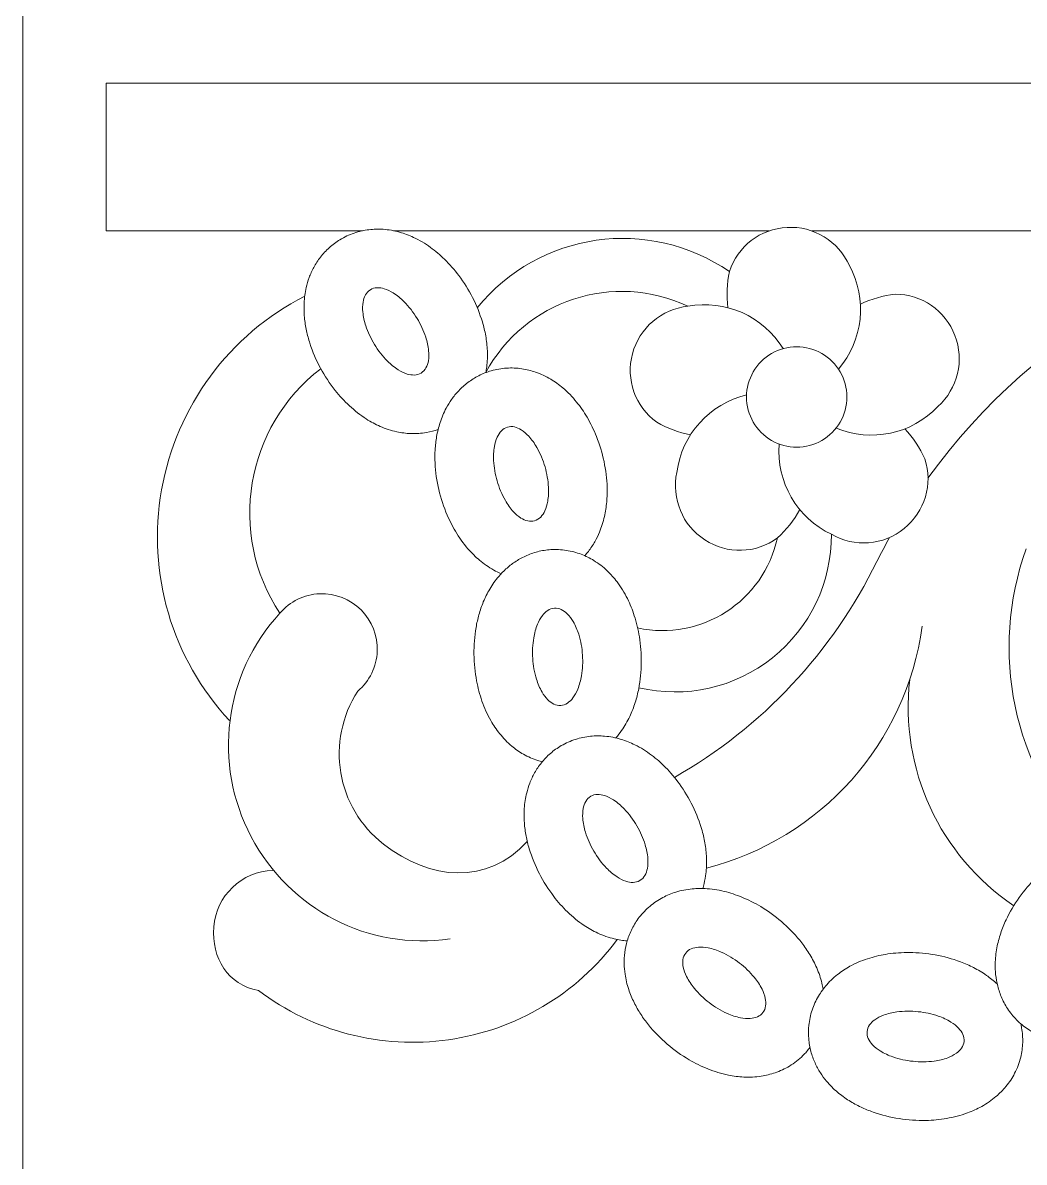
# Model space of a CAD drawing. Header units: millimetres. Extents: x 5151 to 5396, y 1629 to 1892.
# Drawn here: x 5151.92 to 5175.95, y 1837.13 to 1864.47 of the extents above; entities that cross this region are included whole.
import ezdxf

# ---------------------------------------------------------------- set-up
doc = ezdxf.new("R2010")
doc.units = ezdxf.units.MM
doc.header["$MEASUREMENT"] = 0
doc.layers.add('SITARA ALL', color=18, linetype='Continuous', true_color=0x000000)

msp = doc.modelspace()

# ---------------------------------------------------------------- linework, layer by layer
at = {"layer": 'SITARA ALL', "lineweight": 9}
for points, knots in [([(5151.918, 1891.909), (5151.918, 1891.909), (5395.918, 1891.909), (5395.918, 1891.909), (5395.918, 1891.909), (5395.918, 1769.909), (5395.918, 1769.909), (5395.918, 1769.909), (5151.918, 1769.909), (5151.918, 1769.909), (5151.918, 1769.909), (5151.918, 1891.909), (5151.918, 1891.909)], [0, 0, 0, 0, 0.25, 0.25, 0.25, 0.5, 0.5, 0.5, 0.75, 0.75, 0.75, 1, 1, 1, 1]), ([(5196.687, 1855.224), (5193.57, 1858.411), (5189.207, 1860.062), (5184.761, 1859.734), (5180.316, 1859.406), (5176.257, 1857.155), (5173.643, 1853.545)], [0, 0, 0, 0, 0.333333, 0.333333, 0.333333, 1, 1, 1, 1]), ([(5171.756, 1858.646), (5171.496, 1859.231), (5170.901, 1859.595), (5170.261, 1859.56), (5169.621, 1859.525), (5169.073, 1859.111), (5168.878, 1858.5)], [0, 0, 0, 0, 0.333333, 0.333333, 0.333333, 1, 1, 1, 1]), ([(5163.03, 1856.076), (5163.039, 1856.122), (5163.046, 1856.167), (5163.052, 1856.213), (5163.068, 1856.342), (5163.074, 1856.472), (5163.068, 1856.601), (5163.063, 1856.721), (5163.05, 1856.84), (5163.028, 1856.958), (5163.008, 1857.072), (5162.981, 1857.183), (5162.948, 1857.293), (5162.887, 1857.494), (5162.809, 1857.689), (5162.712, 1857.875), (5162.617, 1858.061), (5162.507, 1858.238), (5162.382, 1858.404), (5162.278, 1858.543), (5162.164, 1858.673), (5162.04, 1858.795), (5161.935, 1858.898), (5161.822, 1858.994), (5161.702, 1859.08), (5161.575, 1859.173), (5161.439, 1859.254), (5161.296, 1859.321), (5161.188, 1859.372), (5161.076, 1859.414), (5160.961, 1859.446), (5160.832, 1859.482), (5160.699, 1859.505), (5160.565, 1859.515), (5160.453, 1859.522), (5160.339, 1859.519), (5160.227, 1859.506), (5160.105, 1859.492), (5159.984, 1859.464), (5159.868, 1859.425), (5159.75, 1859.384), (5159.637, 1859.331), (5159.53, 1859.266)], [0, 0, 0, 0, 0.066667, 0.066667, 0.066667, 0.133333, 0.133333, 0.133333, 0.2, 0.2, 0.2, 0.266667, 0.266667, 0.266667, 0.333333, 0.333333, 0.333333, 0.4, 0.4, 0.4, 0.466667, 0.466667, 0.466667, 0.533333, 0.533333, 0.533333, 0.6, 0.6, 0.6, 0.666667, 0.666667, 0.666667, 0.733333, 0.733333, 0.733333, 0.8, 0.8, 0.8, 0.866667, 0.866667, 0.866667, 1, 1, 1, 1]), ([(5159.53, 1859.266), (5159.438, 1859.21), (5159.351, 1859.146), (5159.272, 1859.074), (5159.195, 1859.004), (5159.124, 1858.928), (5159.06, 1858.846), (5159.001, 1858.768), (5158.948, 1858.687), (5158.902, 1858.601), (5158.859, 1858.522), (5158.822, 1858.439), (5158.791, 1858.355), (5158.763, 1858.277), (5158.74, 1858.197), (5158.721, 1858.116), (5158.693, 1857.994), (5158.677, 1857.869), (5158.671, 1857.744), (5158.665, 1857.63), (5158.668, 1857.515), (5158.679, 1857.401), (5158.689, 1857.294), (5158.705, 1857.187), (5158.728, 1857.081), (5158.749, 1856.979), (5158.776, 1856.878), (5158.808, 1856.779), (5158.875, 1856.573), (5158.96, 1856.374), (5159.063, 1856.184), (5159.166, 1855.995), (5159.284, 1855.816), (5159.418, 1855.647), (5159.521, 1855.517), (5159.634, 1855.395), (5159.756, 1855.282), (5159.882, 1855.164), (5160.018, 1855.057), (5160.163, 1854.964), (5160.269, 1854.896), (5160.38, 1854.837), (5160.495, 1854.786), (5160.623, 1854.73), (5160.755, 1854.687), (5160.892, 1854.657), (5161.003, 1854.632), (5161.116, 1854.618), (5161.23, 1854.614), (5161.357, 1854.609), (5161.483, 1854.617), (5161.608, 1854.639), (5161.703, 1854.656), (5161.796, 1854.68), (5161.886, 1854.712)], [0, 0, 0, 0, 0.052632, 0.052632, 0.052632, 0.105263, 0.105263, 0.105263, 0.157895, 0.157895, 0.157895, 0.210526, 0.210526, 0.210526, 0.263158, 0.263158, 0.263158, 0.315789, 0.315789, 0.315789, 0.368421, 0.368421, 0.368421, 0.421053, 0.421053, 0.421053, 0.473684, 0.473684, 0.473684, 0.526316, 0.526316, 0.526316, 0.578947, 0.578947, 0.578947, 0.631579, 0.631579, 0.631579, 0.684211, 0.684211, 0.684211, 0.736842, 0.736842, 0.736842, 0.789474, 0.789474, 0.789474, 0.842105, 0.842105, 0.842105, 0.894737, 0.894737, 0.894737, 1, 1, 1, 1]), ([(5160.261, 1858.065), (5160.211, 1858.034), (5160.171, 1857.991), (5160.143, 1857.939), (5160.114, 1857.886), (5160.095, 1857.829), (5160.086, 1857.769), (5160.073, 1857.69), (5160.071, 1857.61), (5160.079, 1857.531), (5160.09, 1857.419), (5160.114, 1857.308), (5160.15, 1857.201), (5160.202, 1857.045), (5160.272, 1856.895), (5160.358, 1856.754), (5160.446, 1856.608), (5160.551, 1856.473), (5160.672, 1856.351), (5160.75, 1856.273), (5160.837, 1856.203), (5160.93, 1856.143), (5160.996, 1856.101), (5161.068, 1856.067), (5161.143, 1856.043), (5161.2, 1856.025), (5161.259, 1856.017), (5161.319, 1856.019), (5161.375, 1856.021), (5161.429, 1856.038), (5161.477, 1856.066), (5161.527, 1856.097), (5161.568, 1856.141), (5161.595, 1856.192), (5161.624, 1856.245), (5161.643, 1856.303), (5161.653, 1856.362), (5161.665, 1856.441), (5161.667, 1856.521), (5161.659, 1856.6), (5161.648, 1856.712), (5161.624, 1856.823), (5161.588, 1856.93), (5161.536, 1857.087), (5161.467, 1857.236), (5161.381, 1857.377), (5161.292, 1857.523), (5161.187, 1857.658), (5161.066, 1857.78), (5160.988, 1857.858), (5160.901, 1857.928), (5160.808, 1857.988), (5160.742, 1858.03), (5160.67, 1858.064), (5160.595, 1858.088), (5160.538, 1858.106), (5160.479, 1858.114), (5160.42, 1858.112), (5160.364, 1858.11), (5160.309, 1858.094), (5160.261, 1858.065)], [0, 0, 0, 0, 0.05, 0.05, 0.05, 0.1, 0.1, 0.1, 0.15, 0.15, 0.15, 0.2, 0.2, 0.2, 0.25, 0.25, 0.25, 0.3, 0.3, 0.3, 0.35, 0.35, 0.35, 0.4, 0.4, 0.4, 0.45, 0.45, 0.45, 0.5, 0.5, 0.5, 0.55, 0.55, 0.55, 0.6, 0.6, 0.6, 0.65, 0.65, 0.65, 0.7, 0.7, 0.7, 0.75, 0.75, 0.75, 0.8, 0.8, 0.8, 0.85, 0.85, 0.85, 0.9, 0.9, 0.9, 0.95, 0.95, 0.95, 1, 1, 1, 1]), ([(5173.883, 1855.264), (5174.359, 1855.693), (5174.521, 1856.371), (5174.29, 1856.969), (5174.059, 1857.567), (5173.496, 1857.96), (5172.855, 1857.956)], [0, 0, 0, 0, 0.333333, 0.333333, 0.333333, 1, 1, 1, 1]), ([(5158.685, 1857.913), (5156.874, 1856.987), (5155.602, 1855.265), (5155.249, 1853.262), (5154.896, 1851.258), (5155.493, 1849.216), (5156.879, 1847.726)], [0, 0, 0, 0, 0.333333, 0.333333, 0.333333, 1, 1, 1, 1]), ([(5167.883, 1857.668), (5167.246, 1857.602), (5166.716, 1857.148), (5166.551, 1856.529), (5166.387, 1855.909), (5166.612, 1855.261), (5167.132, 1854.887)], [0, 0, 0, 0, 0.333333, 0.333333, 0.333333, 1, 1, 1, 1]), ([(5171.697, 1855.492), (5171.697, 1855.922), (5171.467, 1856.32), (5171.095, 1856.535), (5170.722, 1856.75), (5170.263, 1856.75), (5169.89, 1856.535), (5169.518, 1856.32), (5169.288, 1855.922), (5169.288, 1855.492), (5169.288, 1855.062), (5169.518, 1854.664), (5169.89, 1854.449), (5170.263, 1854.234), (5170.722, 1854.234), (5171.095, 1854.449), (5171.467, 1854.664), (5171.697, 1855.062), (5171.697, 1855.492)], [0, 0, 0, 0, 0.166667, 0.166667, 0.166667, 0.333333, 0.333333, 0.333333, 0.5, 0.5, 0.5, 0.666667, 0.666667, 0.666667, 0.833333, 0.833333, 0.833333, 1, 1, 1, 1]), ([(5163.161, 1856.12), (5163.058, 1856.09), (5162.957, 1856.051), (5162.861, 1856.002), (5162.769, 1855.955), (5162.681, 1855.9), (5162.598, 1855.837), (5162.52, 1855.778), (5162.448, 1855.713), (5162.38, 1855.642), (5162.319, 1855.577), (5162.261, 1855.508), (5162.21, 1855.434), (5162.162, 1855.366), (5162.118, 1855.295), (5162.079, 1855.222), (5162.021, 1855.111), (5161.972, 1854.996), (5161.933, 1854.876), (5161.898, 1854.767), (5161.87, 1854.656), (5161.851, 1854.543), (5161.832, 1854.437), (5161.82, 1854.329), (5161.814, 1854.221), (5161.809, 1854.117), (5161.808, 1854.013), (5161.813, 1853.908), (5161.823, 1853.693), (5161.853, 1853.478), (5161.903, 1853.268), (5161.952, 1853.059), (5162.02, 1852.854), (5162.105, 1852.657), (5162.171, 1852.504), (5162.247, 1852.357), (5162.335, 1852.215), (5162.426, 1852.068), (5162.529, 1851.93), (5162.645, 1851.802), (5162.729, 1851.709), (5162.821, 1851.623), (5162.918, 1851.544), (5163.027, 1851.456), (5163.144, 1851.379), (5163.267, 1851.315), (5163.311, 1851.292), (5163.355, 1851.271), (5163.399, 1851.252)], [0, 0, 0, 0, 0.058824, 0.058824, 0.058824, 0.117647, 0.117647, 0.117647, 0.176471, 0.176471, 0.176471, 0.235294, 0.235294, 0.235294, 0.294118, 0.294118, 0.294118, 0.352941, 0.352941, 0.352941, 0.411765, 0.411765, 0.411765, 0.470588, 0.470588, 0.470588, 0.529412, 0.529412, 0.529412, 0.588235, 0.588235, 0.588235, 0.647059, 0.647059, 0.647059, 0.705882, 0.705882, 0.705882, 0.764706, 0.764706, 0.764706, 0.823529, 0.823529, 0.823529, 0.882353, 0.882353, 0.882353, 1, 1, 1, 1]), ([(5165.405, 1851.683), (5165.436, 1851.717), (5165.465, 1851.752), (5165.493, 1851.788), (5165.55, 1851.861), (5165.602, 1851.939), (5165.648, 1852.02), (5165.69, 1852.095), (5165.728, 1852.172), (5165.76, 1852.251), (5165.81, 1852.371), (5165.849, 1852.494), (5165.877, 1852.621), (5165.904, 1852.738), (5165.922, 1852.857), (5165.933, 1852.976), (5165.943, 1853.091), (5165.946, 1853.206), (5165.943, 1853.32), (5165.937, 1853.53), (5165.912, 1853.739), (5165.868, 1853.944), (5165.825, 1854.148), (5165.764, 1854.347), (5165.687, 1854.541), (5165.623, 1854.702), (5165.547, 1854.858), (5165.46, 1855.007), (5165.385, 1855.135), (5165.301, 1855.256), (5165.209, 1855.371), (5165.11, 1855.494), (5165, 1855.608), (5164.88, 1855.71), (5164.789, 1855.787), (5164.692, 1855.857), (5164.589, 1855.918), (5164.474, 1855.987), (5164.352, 1856.044), (5164.225, 1856.088), (5164.119, 1856.125), (5164.008, 1856.152), (5163.897, 1856.169), (5163.775, 1856.187), (5163.652, 1856.192), (5163.529, 1856.184), (5163.404, 1856.176), (5163.281, 1856.155), (5163.161, 1856.12)], [0, 0, 0, 0, 0.058824, 0.058824, 0.058824, 0.117647, 0.117647, 0.117647, 0.176471, 0.176471, 0.176471, 0.235294, 0.235294, 0.235294, 0.294118, 0.294118, 0.294118, 0.352941, 0.352941, 0.352941, 0.411765, 0.411765, 0.411765, 0.470588, 0.470588, 0.470588, 0.529412, 0.529412, 0.529412, 0.588235, 0.588235, 0.588235, 0.647059, 0.647059, 0.647059, 0.705882, 0.705882, 0.705882, 0.764706, 0.764706, 0.764706, 0.823529, 0.823529, 0.823529, 0.882353, 0.882353, 0.882353, 1, 1, 1, 1]), ([(5163.552, 1854.769), (5163.496, 1854.752), (5163.445, 1854.721), (5163.405, 1854.678), (5163.363, 1854.635), (5163.33, 1854.584), (5163.305, 1854.529), (5163.272, 1854.457), (5163.249, 1854.38), (5163.237, 1854.302), (5163.218, 1854.19), (5163.212, 1854.077), (5163.218, 1853.964), (5163.228, 1853.8), (5163.255, 1853.637), (5163.302, 1853.479), (5163.349, 1853.315), (5163.415, 1853.156), (5163.5, 1853.008), (5163.554, 1852.911), (5163.62, 1852.821), (5163.694, 1852.739), (5163.747, 1852.681), (5163.807, 1852.63), (5163.873, 1852.587), (5163.923, 1852.555), (5163.979, 1852.531), (5164.037, 1852.518), (5164.091, 1852.505), (5164.148, 1852.506), (5164.202, 1852.521), (5164.258, 1852.538), (5164.309, 1852.57), (5164.349, 1852.612), (5164.39, 1852.656), (5164.424, 1852.706), (5164.449, 1852.761), (5164.481, 1852.834), (5164.504, 1852.91), (5164.517, 1852.989), (5164.536, 1853.1), (5164.542, 1853.214), (5164.535, 1853.326), (5164.526, 1853.491), (5164.498, 1853.654), (5164.452, 1853.812), (5164.405, 1853.976), (5164.339, 1854.134), (5164.254, 1854.283), (5164.199, 1854.379), (5164.134, 1854.469), (5164.06, 1854.551), (5164.007, 1854.61), (5163.946, 1854.661), (5163.88, 1854.703), (5163.83, 1854.736), (5163.775, 1854.759), (5163.717, 1854.773), (5163.663, 1854.785), (5163.606, 1854.784), (5163.552, 1854.769)], [0, 0, 0, 0, 0.05, 0.05, 0.05, 0.1, 0.1, 0.1, 0.15, 0.15, 0.15, 0.2, 0.2, 0.2, 0.25, 0.25, 0.25, 0.3, 0.3, 0.3, 0.35, 0.35, 0.35, 0.4, 0.4, 0.4, 0.45, 0.45, 0.45, 0.5, 0.5, 0.5, 0.55, 0.55, 0.55, 0.6, 0.6, 0.6, 0.65, 0.65, 0.65, 0.7, 0.7, 0.7, 0.75, 0.75, 0.75, 0.8, 0.8, 0.8, 0.85, 0.85, 0.85, 0.9, 0.9, 0.9, 0.95, 0.95, 0.95, 1, 1, 1, 1]), ([(5171.324, 1852.197), (5171.879, 1851.876), (5172.574, 1851.932), (5173.071, 1852.336), (5173.568, 1852.741), (5173.768, 1853.398), (5173.567, 1854.006)], [0, 0, 0, 0, 0.333333, 0.333333, 0.333333, 1, 1, 1, 1]), ([(5167.616, 1853.683), (5167.482, 1853.056), (5167.75, 1852.412), (5168.288, 1852.064), (5168.827, 1851.716), (5169.513, 1851.729), (5170.03, 1852.109)], [0, 0, 0, 0, 0.333333, 0.333333, 0.333333, 1, 1, 1, 1]), ([(5166.705, 1848.516), (5167.828, 1848.25), (5169.011, 1848.515), (5169.913, 1849.235), (5170.815, 1849.956), (5171.335, 1851.043), (5171.324, 1852.197)], [0, 0, 0, 0, 0.333333, 0.333333, 0.333333, 1, 1, 1, 1]), ([(5164.592, 1851.829), (5164.485, 1851.822), (5164.378, 1851.806), (5164.274, 1851.779), (5164.173, 1851.753), (5164.075, 1851.718), (5163.981, 1851.675), (5163.892, 1851.634), (5163.807, 1851.587), (5163.727, 1851.532), (5163.652, 1851.482), (5163.581, 1851.426), (5163.515, 1851.366), (5163.453, 1851.31), (5163.395, 1851.25), (5163.342, 1851.187), (5163.26, 1851.092), (5163.187, 1850.989), (5163.124, 1850.881), (5163.066, 1850.782), (5163.015, 1850.68), (5162.971, 1850.574), (5162.93, 1850.474), (5162.895, 1850.372), (5162.866, 1850.268), (5162.838, 1850.167), (5162.815, 1850.065), (5162.797, 1849.962), (5162.76, 1849.75), (5162.743, 1849.534), (5162.746, 1849.318), (5162.749, 1849.103), (5162.77, 1848.889), (5162.81, 1848.678), (5162.841, 1848.514), (5162.884, 1848.353), (5162.939, 1848.197), (5162.996, 1848.034), (5163.067, 1847.876), (5163.152, 1847.726), (5163.214, 1847.617), (5163.285, 1847.513), (5163.363, 1847.414), (5163.45, 1847.305), (5163.547, 1847.205), (5163.654, 1847.115), (5163.741, 1847.042), (5163.835, 1846.976), (5163.934, 1846.92), (5164.043, 1846.857), (5164.16, 1846.805), (5164.28, 1846.767), (5164.314, 1846.756), (5164.349, 1846.746), (5164.384, 1846.737)], [0, 0, 0, 0, 0.052632, 0.052632, 0.052632, 0.105263, 0.105263, 0.105263, 0.157895, 0.157895, 0.157895, 0.210526, 0.210526, 0.210526, 0.263158, 0.263158, 0.263158, 0.315789, 0.315789, 0.315789, 0.368421, 0.368421, 0.368421, 0.421053, 0.421053, 0.421053, 0.473684, 0.473684, 0.473684, 0.526316, 0.526316, 0.526316, 0.578947, 0.578947, 0.578947, 0.631579, 0.631579, 0.631579, 0.684211, 0.684211, 0.684211, 0.736842, 0.736842, 0.736842, 0.789474, 0.789474, 0.789474, 0.842105, 0.842105, 0.842105, 0.894737, 0.894737, 0.894737, 1, 1, 1, 1]), ([(5166.152, 1847.311), (5166.201, 1847.368), (5166.247, 1847.427), (5166.291, 1847.488), (5166.365, 1847.595), (5166.43, 1847.707), (5166.485, 1847.824), (5166.536, 1847.933), (5166.58, 1848.045), (5166.616, 1848.159), (5166.651, 1848.269), (5166.679, 1848.38), (5166.701, 1848.493), (5166.741, 1848.699), (5166.761, 1848.908), (5166.763, 1849.118), (5166.765, 1849.326), (5166.749, 1849.534), (5166.716, 1849.74), (5166.688, 1849.911), (5166.648, 1850.079), (5166.595, 1850.244), (5166.55, 1850.385), (5166.494, 1850.522), (5166.429, 1850.654), (5166.359, 1850.796), (5166.276, 1850.93), (5166.181, 1851.056), (5166.109, 1851.151), (5166.03, 1851.24), (5165.943, 1851.323), (5165.845, 1851.415), (5165.739, 1851.497), (5165.624, 1851.567), (5165.528, 1851.627), (5165.426, 1851.677), (5165.321, 1851.717), (5165.206, 1851.761), (5165.087, 1851.793), (5164.965, 1851.812), (5164.842, 1851.831), (5164.717, 1851.837), (5164.592, 1851.829)], [0, 0, 0, 0, 0.066667, 0.066667, 0.066667, 0.133333, 0.133333, 0.133333, 0.2, 0.2, 0.2, 0.266667, 0.266667, 0.266667, 0.333333, 0.333333, 0.333333, 0.4, 0.4, 0.4, 0.466667, 0.466667, 0.466667, 0.533333, 0.533333, 0.533333, 0.6, 0.6, 0.6, 0.666667, 0.666667, 0.666667, 0.733333, 0.733333, 0.733333, 0.8, 0.8, 0.8, 0.866667, 0.866667, 0.866667, 1, 1, 1, 1]), ([(5159.959, 1848.432), (5160.241, 1848.673), (5160.41, 1849.021), (5160.424, 1849.391), (5160.439, 1849.762), (5160.299, 1850.12), (5160.036, 1850.382), (5159.774, 1850.644), (5159.413, 1850.785), (5159.043, 1850.77), (5158.672, 1850.754), (5158.326, 1850.586), (5158.086, 1850.303)], [0, 0, 0, 0, 0.2, 0.2, 0.2, 0.4, 0.4, 0.4, 0.6, 0.6, 0.6, 1, 1, 1, 1]), ([(5158.086, 1850.303), (5156.745, 1848.841), (5156.47, 1846.693), (5157.4, 1844.941), (5158.329, 1843.188), (5160.216, 1842.204), (5162.178, 1842.494)], [0, 0, 0, 0, 0.333333, 0.333333, 0.333333, 1, 1, 1, 1]), ([(5164.681, 1850.426), (5164.622, 1850.421), (5164.566, 1850.402), (5164.518, 1850.369), (5164.468, 1850.335), (5164.424, 1850.294), (5164.388, 1850.245), (5164.34, 1850.181), (5164.301, 1850.112), (5164.272, 1850.038), (5164.229, 1849.933), (5164.199, 1849.824), (5164.181, 1849.712), (5164.154, 1849.55), (5164.146, 1849.385), (5164.157, 1849.22), (5164.167, 1849.05), (5164.198, 1848.881), (5164.248, 1848.718), (5164.28, 1848.612), (5164.324, 1848.509), (5164.38, 1848.413), (5164.418, 1848.345), (5164.466, 1848.282), (5164.522, 1848.226), (5164.563, 1848.184), (5164.612, 1848.149), (5164.666, 1848.123), (5164.716, 1848.099), (5164.772, 1848.088), (5164.828, 1848.091), (5164.886, 1848.095), (5164.943, 1848.114), (5164.991, 1848.147), (5165.041, 1848.181), (5165.085, 1848.223), (5165.121, 1848.271), (5165.168, 1848.335), (5165.207, 1848.405), (5165.237, 1848.478), (5165.279, 1848.583), (5165.31, 1848.692), (5165.328, 1848.804), (5165.355, 1848.967), (5165.363, 1849.131), (5165.352, 1849.296), (5165.342, 1849.466), (5165.311, 1849.635), (5165.261, 1849.799), (5165.228, 1849.905), (5165.184, 1850.007), (5165.129, 1850.103), (5165.09, 1850.171), (5165.043, 1850.234), (5164.987, 1850.29), (5164.945, 1850.333), (5164.897, 1850.368), (5164.843, 1850.393), (5164.792, 1850.418), (5164.737, 1850.429), (5164.681, 1850.426)], [0, 0, 0, 0, 0.05, 0.05, 0.05, 0.1, 0.1, 0.1, 0.15, 0.15, 0.15, 0.2, 0.2, 0.2, 0.25, 0.25, 0.25, 0.3, 0.3, 0.3, 0.35, 0.35, 0.35, 0.4, 0.4, 0.4, 0.45, 0.45, 0.45, 0.5, 0.5, 0.5, 0.55, 0.55, 0.55, 0.6, 0.6, 0.6, 0.65, 0.65, 0.65, 0.7, 0.7, 0.7, 0.75, 0.75, 0.75, 0.8, 0.8, 0.8, 0.85, 0.85, 0.85, 0.9, 0.9, 0.9, 0.95, 0.95, 0.95, 1, 1, 1, 1]), ([(5159.959, 1848.432), (5159.179, 1847.235), (5159.446, 1845.64), (5160.573, 1844.763), (5161.701, 1843.885), (5163.058, 1843.775), (5164.027, 1844.824)], [0, 0, 0, 0, 0.333333, 0.333333, 0.333333, 1, 1, 1, 1]), ([(5168.236, 1843.699), (5168.242, 1843.717), (5168.247, 1843.735), (5168.252, 1843.754), (5168.275, 1843.836), (5168.293, 1843.92), (5168.305, 1844.005), (5168.324, 1844.133), (5168.332, 1844.262), (5168.329, 1844.392), (5168.326, 1844.512), (5168.315, 1844.632), (5168.296, 1844.75), (5168.278, 1844.864), (5168.253, 1844.976), (5168.222, 1845.087), (5168.165, 1845.289), (5168.09, 1845.485), (5167.998, 1845.673), (5167.906, 1845.86), (5167.799, 1846.039), (5167.677, 1846.208), (5167.576, 1846.349), (5167.465, 1846.481), (5167.343, 1846.605), (5167.24, 1846.711), (5167.129, 1846.809), (5167.011, 1846.898), (5166.886, 1846.993), (5166.751, 1847.076), (5166.61, 1847.146), (5166.503, 1847.199), (5166.392, 1847.243), (5166.277, 1847.277), (5166.149, 1847.316), (5166.017, 1847.342), (5165.883, 1847.354), (5165.77, 1847.364), (5165.657, 1847.363), (5165.545, 1847.352), (5165.422, 1847.34), (5165.301, 1847.315), (5165.184, 1847.277), (5165.065, 1847.239), (5164.951, 1847.189), (5164.843, 1847.126)], [0, 0, 0, 0, 0.0625, 0.0625, 0.0625, 0.125, 0.125, 0.125, 0.1875, 0.1875, 0.1875, 0.25, 0.25, 0.25, 0.3125, 0.3125, 0.3125, 0.375, 0.375, 0.375, 0.4375, 0.4375, 0.4375, 0.5, 0.5, 0.5, 0.5625, 0.5625, 0.5625, 0.625, 0.625, 0.625, 0.6875, 0.6875, 0.6875, 0.75, 0.75, 0.75, 0.8125, 0.8125, 0.8125, 0.875, 0.875, 0.875, 1, 1, 1, 1]), ([(5164.843, 1847.126), (5164.75, 1847.072), (5164.662, 1847.009), (5164.581, 1846.938), (5164.503, 1846.87), (5164.43, 1846.795), (5164.365, 1846.714), (5164.304, 1846.638), (5164.25, 1846.558), (5164.202, 1846.473), (5164.158, 1846.394), (5164.119, 1846.313), (5164.087, 1846.229), (5164.057, 1846.152), (5164.032, 1846.072), (5164.012, 1845.992), (5163.982, 1845.87), (5163.963, 1845.746), (5163.954, 1845.621), (5163.947, 1845.506), (5163.947, 1845.392), (5163.956, 1845.278), (5163.964, 1845.17), (5163.978, 1845.063), (5163.998, 1844.957), (5164.018, 1844.854), (5164.043, 1844.753), (5164.073, 1844.653), (5164.136, 1844.446), (5164.217, 1844.245), (5164.316, 1844.054), (5164.415, 1843.863), (5164.53, 1843.681), (5164.661, 1843.51), (5164.761, 1843.378), (5164.872, 1843.253), (5164.991, 1843.137), (5165.115, 1843.017), (5165.249, 1842.908), (5165.392, 1842.812), (5165.497, 1842.742), (5165.606, 1842.681), (5165.72, 1842.628), (5165.847, 1842.569), (5165.979, 1842.523), (5166.115, 1842.491), (5166.217, 1842.466), (5166.321, 1842.45), (5166.426, 1842.442)], [0, 0, 0, 0, 0.058824, 0.058824, 0.058824, 0.117647, 0.117647, 0.117647, 0.176471, 0.176471, 0.176471, 0.235294, 0.235294, 0.235294, 0.294118, 0.294118, 0.294118, 0.352941, 0.352941, 0.352941, 0.411765, 0.411765, 0.411765, 0.470588, 0.470588, 0.470588, 0.529412, 0.529412, 0.529412, 0.588235, 0.588235, 0.588235, 0.647059, 0.647059, 0.647059, 0.705882, 0.705882, 0.705882, 0.764706, 0.764706, 0.764706, 0.823529, 0.823529, 0.823529, 0.882353, 0.882353, 0.882353, 1, 1, 1, 1]), ([(5165.551, 1845.91), (5165.5, 1845.88), (5165.459, 1845.838), (5165.43, 1845.787), (5165.4, 1845.734), (5165.38, 1845.677), (5165.369, 1845.618), (5165.355, 1845.54), (5165.352, 1845.46), (5165.358, 1845.38), (5165.367, 1845.268), (5165.389, 1845.156), (5165.423, 1845.049), (5165.472, 1844.891), (5165.538, 1844.74), (5165.621, 1844.598), (5165.707, 1844.45), (5165.81, 1844.313), (5165.928, 1844.189), (5166.005, 1844.109), (5166.09, 1844.037), (5166.182, 1843.976), (5166.248, 1843.932), (5166.318, 1843.897), (5166.393, 1843.872), (5166.449, 1843.853), (5166.509, 1843.844), (5166.568, 1843.845), (5166.624, 1843.846), (5166.679, 1843.861), (5166.727, 1843.888), (5166.778, 1843.918), (5166.819, 1843.961), (5166.848, 1844.012), (5166.878, 1844.064), (5166.898, 1844.121), (5166.909, 1844.181), (5166.923, 1844.259), (5166.926, 1844.339), (5166.92, 1844.418), (5166.911, 1844.531), (5166.889, 1844.642), (5166.855, 1844.75), (5166.806, 1844.907), (5166.74, 1845.059), (5166.657, 1845.201), (5166.571, 1845.349), (5166.468, 1845.486), (5166.35, 1845.609), (5166.273, 1845.69), (5166.188, 1845.761), (5166.096, 1845.823), (5166.03, 1845.866), (5165.96, 1845.901), (5165.885, 1845.927), (5165.829, 1845.946), (5165.77, 1845.955), (5165.71, 1845.954), (5165.654, 1845.953), (5165.599, 1845.938), (5165.551, 1845.91)], [0, 0, 0, 0, 0.05, 0.05, 0.05, 0.1, 0.1, 0.1, 0.15, 0.15, 0.15, 0.2, 0.2, 0.2, 0.25, 0.25, 0.25, 0.3, 0.3, 0.3, 0.35, 0.35, 0.35, 0.4, 0.4, 0.4, 0.45, 0.45, 0.45, 0.5, 0.5, 0.5, 0.55, 0.55, 0.55, 0.6, 0.6, 0.6, 0.65, 0.65, 0.65, 0.7, 0.7, 0.7, 0.75, 0.75, 0.75, 0.8, 0.8, 0.8, 0.85, 0.85, 0.85, 0.9, 0.9, 0.9, 0.95, 0.95, 0.95, 1, 1, 1, 1]), ([(5179.241, 1844.35), (5179.302, 1844.294), (5179.36, 1844.234), (5179.413, 1844.17), (5179.479, 1844.09), (5179.538, 1844.004), (5179.589, 1843.913), (5179.636, 1843.828), (5179.677, 1843.74), (5179.71, 1843.648), (5179.741, 1843.564), (5179.765, 1843.477), (5179.784, 1843.389), (5179.8, 1843.308), (5179.812, 1843.225), (5179.818, 1843.143), (5179.828, 1843.018), (5179.827, 1842.892), (5179.814, 1842.767), (5179.803, 1842.653), (5179.784, 1842.54), (5179.756, 1842.429), (5179.731, 1842.324), (5179.699, 1842.221), (5179.662, 1842.119), (5179.625, 1842.022), (5179.584, 1841.925), (5179.538, 1841.832), (5179.442, 1841.638), (5179.329, 1841.454), (5179.199, 1841.281), (5179.07, 1841.109), (5178.927, 1840.948), (5178.77, 1840.801), (5178.649, 1840.687), (5178.519, 1840.583), (5178.383, 1840.488), (5178.241, 1840.39), (5178.091, 1840.305), (5177.934, 1840.233), (5177.819, 1840.182), (5177.701, 1840.139), (5177.579, 1840.106), (5177.445, 1840.069), (5177.307, 1840.045), (5177.168, 1840.035), (5177.054, 1840.027), (5176.94, 1840.029), (5176.827, 1840.042), (5176.701, 1840.055), (5176.577, 1840.082), (5176.457, 1840.122), (5176.326, 1840.165), (5176.201, 1840.224), (5176.084, 1840.297), (5175.983, 1840.359), (5175.889, 1840.433), (5175.803, 1840.515), (5175.719, 1840.596), (5175.643, 1840.685), (5175.577, 1840.781), (5175.514, 1840.872), (5175.461, 1840.969), (5175.416, 1841.07), (5175.375, 1841.163), (5175.342, 1841.26), (5175.317, 1841.358), (5175.294, 1841.448), (5175.277, 1841.54), (5175.268, 1841.633), (5175.259, 1841.718), (5175.255, 1841.804), (5175.257, 1841.889), (5175.259, 1842.019), (5175.273, 1842.148), (5175.297, 1842.275), (5175.32, 1842.393), (5175.35, 1842.509), (5175.389, 1842.623), (5175.425, 1842.732), (5175.468, 1842.839), (5175.517, 1842.943), (5175.606, 1843.133), (5175.712, 1843.314), (5175.835, 1843.484), (5175.955, 1843.654), (5176.091, 1843.813), (5176.239, 1843.959), (5176.361, 1844.081), (5176.493, 1844.194), (5176.633, 1844.296), (5176.753, 1844.383), (5176.878, 1844.461), (5177.009, 1844.53), (5177.149, 1844.603), (5177.295, 1844.663), (5177.446, 1844.709), (5177.446, 1844.709), (5177.469, 1844.716), (5177.469, 1844.716)], [0, 0, 0, 0, 0.029412, 0.029412, 0.029412, 0.058824, 0.058824, 0.058824, 0.088235, 0.088235, 0.088235, 0.117647, 0.117647, 0.117647, 0.147059, 0.147059, 0.147059, 0.176471, 0.176471, 0.176471, 0.205882, 0.205882, 0.205882, 0.235294, 0.235294, 0.235294, 0.264706, 0.264706, 0.264706, 0.294118, 0.294118, 0.294118, 0.323529, 0.323529, 0.323529, 0.352941, 0.352941, 0.352941, 0.382353, 0.382353, 0.382353, 0.411765, 0.411765, 0.411765, 0.441176, 0.441176, 0.441176, 0.470588, 0.470588, 0.470588, 0.5, 0.5, 0.5, 0.529412, 0.529412, 0.529412, 0.558824, 0.558824, 0.558824, 0.588235, 0.588235, 0.588235, 0.617647, 0.617647, 0.617647, 0.647059, 0.647059, 0.647059, 0.676471, 0.676471, 0.676471, 0.705882, 0.705882, 0.705882, 0.735294, 0.735294, 0.735294, 0.764706, 0.764706, 0.764706, 0.794118, 0.794118, 0.794118, 0.823529, 0.823529, 0.823529, 0.852941, 0.852941, 0.852941, 0.882353, 0.882353, 0.882353, 0.911765, 0.911765, 0.911765, 0.941176, 0.941176, 0.941176, 1, 1, 1, 1]), ([(5157.922, 1844.133), (5157.171, 1844.11), (5156.559, 1843.523), (5156.504, 1842.775), (5156.449, 1842.026), (5156.835, 1841.386), (5157.574, 1841.253)], [0, 0, 0, 0, 0.333333, 0.333333, 0.333333, 1, 1, 1, 1]), ([(5171.128, 1841.284), (5171.12, 1841.332), (5171.11, 1841.379), (5171.099, 1841.426), (5171.068, 1841.551), (5171.026, 1841.674), (5170.974, 1841.793), (5170.926, 1841.903), (5170.871, 1842.01), (5170.808, 1842.112), (5170.749, 1842.211), (5170.684, 1842.305), (5170.613, 1842.396), (5170.484, 1842.562), (5170.341, 1842.715), (5170.184, 1842.854), (5170.028, 1842.993), (5169.862, 1843.118), (5169.685, 1843.229), (5169.538, 1843.321), (5169.385, 1843.401), (5169.226, 1843.47), (5169.09, 1843.529), (5168.951, 1843.577), (5168.808, 1843.615), (5168.656, 1843.656), (5168.5, 1843.682), (5168.343, 1843.694), (5168.223, 1843.702), (5168.104, 1843.701), (5167.985, 1843.69), (5167.851, 1843.677), (5167.719, 1843.651), (5167.591, 1843.612), (5167.483, 1843.578), (5167.378, 1843.535), (5167.278, 1843.482), (5167.169, 1843.425), (5167.067, 1843.356), (5166.972, 1843.277), (5166.877, 1843.197), (5166.79, 1843.107), (5166.714, 1843.008)], [0, 0, 0, 0, 0.066667, 0.066667, 0.066667, 0.133333, 0.133333, 0.133333, 0.2, 0.2, 0.2, 0.266667, 0.266667, 0.266667, 0.333333, 0.333333, 0.333333, 0.4, 0.4, 0.4, 0.466667, 0.466667, 0.466667, 0.533333, 0.533333, 0.533333, 0.6, 0.6, 0.6, 0.666667, 0.666667, 0.666667, 0.733333, 0.733333, 0.733333, 0.8, 0.8, 0.8, 0.866667, 0.866667, 0.866667, 1, 1, 1, 1]), ([(5166.714, 1843.008), (5166.648, 1842.922), (5166.591, 1842.831), (5166.542, 1842.735), (5166.495, 1842.642), (5166.457, 1842.546), (5166.427, 1842.446), (5166.4, 1842.353), (5166.379, 1842.257), (5166.367, 1842.161), (5166.356, 1842.071), (5166.351, 1841.981), (5166.353, 1841.891), (5166.354, 1841.809), (5166.361, 1841.726), (5166.373, 1841.644), (5166.391, 1841.52), (5166.42, 1841.397), (5166.46, 1841.278), (5166.496, 1841.17), (5166.54, 1841.064), (5166.591, 1840.961), (5166.639, 1840.864), (5166.692, 1840.771), (5166.751, 1840.68), (5166.808, 1840.593), (5166.87, 1840.508), (5166.936, 1840.427), (5167.071, 1840.259), (5167.223, 1840.104), (5167.387, 1839.964), (5167.551, 1839.824), (5167.726, 1839.699), (5167.911, 1839.591), (5168.054, 1839.506), (5168.204, 1839.433), (5168.358, 1839.371), (5168.518, 1839.306), (5168.683, 1839.256), (5168.852, 1839.221), (5168.975, 1839.196), (5169.1, 1839.18), (5169.226, 1839.174), (5169.365, 1839.168), (5169.505, 1839.175), (5169.643, 1839.196), (5169.755, 1839.213), (5169.866, 1839.241), (5169.974, 1839.278), (5170.094, 1839.319), (5170.209, 1839.372), (5170.317, 1839.437), (5170.435, 1839.509), (5170.545, 1839.593), (5170.643, 1839.69), (5170.704, 1839.75), (5170.76, 1839.815), (5170.811, 1839.883)], [0, 0, 0, 0, 0.05, 0.05, 0.05, 0.1, 0.1, 0.1, 0.15, 0.15, 0.15, 0.2, 0.2, 0.2, 0.25, 0.25, 0.25, 0.3, 0.3, 0.3, 0.35, 0.35, 0.35, 0.4, 0.4, 0.4, 0.45, 0.45, 0.45, 0.5, 0.5, 0.5, 0.55, 0.55, 0.55, 0.6, 0.6, 0.6, 0.65, 0.65, 0.65, 0.7, 0.7, 0.7, 0.75, 0.75, 0.75, 0.8, 0.8, 0.8, 0.85, 0.85, 0.85, 0.9, 0.9, 0.9, 1, 1, 1, 1]), ([(5157.574, 1841.253), (5158.877, 1840.266), (5160.52, 1839.84), (5162.138, 1840.071), (5163.756, 1840.301), (5165.211, 1841.163), (5166.185, 1842.475)], [0, 0, 0, 0, 0.333333, 0.333333, 0.333333, 1, 1, 1, 1]), ([(5167.828, 1842.15), (5167.793, 1842.103), (5167.771, 1842.048), (5167.763, 1841.989), (5167.756, 1841.93), (5167.758, 1841.869), (5167.771, 1841.81), (5167.788, 1841.732), (5167.814, 1841.657), (5167.85, 1841.586), (5167.902, 1841.485), (5167.964, 1841.39), (5168.036, 1841.303), (5168.14, 1841.176), (5168.259, 1841.061), (5168.39, 1840.961), (5168.525, 1840.857), (5168.672, 1840.768), (5168.828, 1840.699), (5168.929, 1840.653), (5169.035, 1840.619), (5169.144, 1840.597), (5169.221, 1840.581), (5169.3, 1840.576), (5169.378, 1840.581), (5169.438, 1840.584), (5169.496, 1840.598), (5169.551, 1840.621), (5169.602, 1840.643), (5169.647, 1840.678), (5169.682, 1840.722), (5169.717, 1840.769), (5169.74, 1840.824), (5169.747, 1840.882), (5169.755, 1840.942), (5169.752, 1841.002), (5169.739, 1841.061), (5169.722, 1841.139), (5169.696, 1841.214), (5169.66, 1841.285), (5169.609, 1841.386), (5169.547, 1841.481), (5169.475, 1841.568), (5169.37, 1841.695), (5169.251, 1841.81), (5169.121, 1841.91), (5168.985, 1842.015), (5168.838, 1842.103), (5168.682, 1842.173), (5168.581, 1842.218), (5168.475, 1842.252), (5168.366, 1842.274), (5168.289, 1842.29), (5168.211, 1842.296), (5168.132, 1842.291), (5168.073, 1842.287), (5168.014, 1842.274), (5167.959, 1842.25), (5167.908, 1842.228), (5167.863, 1842.194), (5167.828, 1842.15)], [0, 0, 0, 0, 0.05, 0.05, 0.05, 0.1, 0.1, 0.1, 0.15, 0.15, 0.15, 0.2, 0.2, 0.2, 0.25, 0.25, 0.25, 0.3, 0.3, 0.3, 0.35, 0.35, 0.35, 0.4, 0.4, 0.4, 0.45, 0.45, 0.45, 0.5, 0.5, 0.5, 0.55, 0.55, 0.55, 0.6, 0.6, 0.6, 0.65, 0.65, 0.65, 0.7, 0.7, 0.7, 0.75, 0.75, 0.75, 0.8, 0.8, 0.8, 0.85, 0.85, 0.85, 0.9, 0.9, 0.9, 0.95, 0.95, 0.95, 1, 1, 1, 1]), ([(5175.305, 1841.408), (5175.224, 1841.483), (5175.138, 1841.553), (5175.048, 1841.615), (5174.95, 1841.684), (5174.846, 1841.746), (5174.74, 1841.8), (5174.637, 1841.853), (5174.532, 1841.899), (5174.424, 1841.94), (5174.228, 1842.013), (5174.025, 1842.068), (5173.819, 1842.105), (5173.614, 1842.141), (5173.406, 1842.16), (5173.198, 1842.162), (5173.025, 1842.163), (5172.851, 1842.152), (5172.68, 1842.127), (5172.534, 1842.106), (5172.389, 1842.074), (5172.248, 1842.031), (5172.097, 1841.986), (5171.951, 1841.927), (5171.811, 1841.854), (5171.705, 1841.799), (5171.604, 1841.735), (5171.508, 1841.663), (5171.401, 1841.582), (5171.302, 1841.491), (5171.214, 1841.39), (5171.139, 1841.305), (5171.073, 1841.213), (5171.015, 1841.116), (5170.953, 1841.009), (5170.902, 1840.897), (5170.863, 1840.78), (5170.823, 1840.662), (5170.797, 1840.54), (5170.784, 1840.416)], [0, 0, 0, 0, 0.071429, 0.071429, 0.071429, 0.142857, 0.142857, 0.142857, 0.214286, 0.214286, 0.214286, 0.285714, 0.285714, 0.285714, 0.357143, 0.357143, 0.357143, 0.428571, 0.428571, 0.428571, 0.5, 0.5, 0.5, 0.571429, 0.571429, 0.571429, 0.642857, 0.642857, 0.642857, 0.714286, 0.714286, 0.714286, 0.785714, 0.785714, 0.785714, 0.857143, 0.857143, 0.857143, 1, 1, 1, 1]), ([(5172.183, 1840.269), (5172.177, 1840.211), (5172.187, 1840.152), (5172.211, 1840.099), (5172.236, 1840.044), (5172.27, 1839.994), (5172.312, 1839.95), (5172.367, 1839.893), (5172.429, 1839.843), (5172.497, 1839.801), (5172.593, 1839.742), (5172.696, 1839.694), (5172.803, 1839.658), (5172.959, 1839.604), (5173.12, 1839.569), (5173.284, 1839.552), (5173.454, 1839.534), (5173.625, 1839.536), (5173.795, 1839.558), (5173.905, 1839.572), (5174.013, 1839.599), (5174.117, 1839.637), (5174.191, 1839.664), (5174.261, 1839.701), (5174.325, 1839.746), (5174.374, 1839.78), (5174.416, 1839.823), (5174.451, 1839.871), (5174.483, 1839.917), (5174.503, 1839.97), (5174.509, 1840.026), (5174.515, 1840.084), (5174.505, 1840.143), (5174.481, 1840.196), (5174.456, 1840.251), (5174.422, 1840.301), (5174.38, 1840.345), (5174.325, 1840.402), (5174.263, 1840.452), (5174.195, 1840.494), (5174.099, 1840.553), (5173.996, 1840.601), (5173.889, 1840.638), (5173.734, 1840.691), (5173.572, 1840.726), (5173.408, 1840.743), (5173.238, 1840.761), (5173.067, 1840.759), (5172.897, 1840.737), (5172.787, 1840.723), (5172.679, 1840.696), (5172.575, 1840.658), (5172.501, 1840.631), (5172.431, 1840.594), (5172.367, 1840.549), (5172.318, 1840.515), (5172.276, 1840.472), (5172.241, 1840.424), (5172.209, 1840.378), (5172.189, 1840.325), (5172.183, 1840.269)], [0, 0, 0, 0, 0.05, 0.05, 0.05, 0.1, 0.1, 0.1, 0.15, 0.15, 0.15, 0.2, 0.2, 0.2, 0.25, 0.25, 0.25, 0.3, 0.3, 0.3, 0.35, 0.35, 0.35, 0.4, 0.4, 0.4, 0.45, 0.45, 0.45, 0.5, 0.5, 0.5, 0.55, 0.55, 0.55, 0.6, 0.6, 0.6, 0.65, 0.65, 0.65, 0.7, 0.7, 0.7, 0.75, 0.75, 0.75, 0.8, 0.8, 0.8, 0.85, 0.85, 0.85, 0.9, 0.9, 0.9, 0.95, 0.95, 0.95, 1, 1, 1, 1]), ([(5170.784, 1840.416), (5170.773, 1840.309), (5170.771, 1840.201), (5170.78, 1840.094), (5170.789, 1839.99), (5170.807, 1839.888), (5170.834, 1839.787), (5170.859, 1839.693), (5170.892, 1839.601), (5170.933, 1839.513), (5170.97, 1839.431), (5171.013, 1839.352), (5171.061, 1839.276), (5171.106, 1839.206), (5171.155, 1839.139), (5171.209, 1839.076), (5171.289, 1838.979), (5171.378, 1838.89), (5171.474, 1838.81), (5171.562, 1838.736), (5171.655, 1838.669), (5171.752, 1838.608), (5171.843, 1838.551), (5171.938, 1838.5), (5172.036, 1838.453), (5172.131, 1838.409), (5172.227, 1838.369), (5172.326, 1838.334), (5172.529, 1838.263), (5172.739, 1838.21), (5172.953, 1838.177), (5173.165, 1838.144), (5173.38, 1838.129), (5173.595, 1838.134), (5173.761, 1838.137), (5173.927, 1838.153), (5174.091, 1838.181), (5174.261, 1838.21), (5174.428, 1838.254), (5174.59, 1838.313), (5174.708, 1838.356), (5174.823, 1838.408), (5174.933, 1838.469), (5175.055, 1838.536), (5175.17, 1838.616), (5175.276, 1838.706), (5175.363, 1838.78), (5175.443, 1838.861), (5175.515, 1838.949), (5175.596, 1839.047), (5175.666, 1839.153), (5175.724, 1839.265), (5175.787, 1839.388), (5175.836, 1839.517), (5175.869, 1839.651), (5175.897, 1839.766), (5175.913, 1839.884), (5175.917, 1840.003), (5175.92, 1840.12), (5175.912, 1840.236), (5175.892, 1840.352), (5175.887, 1840.385), (5175.88, 1840.419), (5175.872, 1840.452)], [0, 0, 0, 0, 0.045455, 0.045455, 0.045455, 0.090909, 0.090909, 0.090909, 0.136364, 0.136364, 0.136364, 0.181818, 0.181818, 0.181818, 0.227273, 0.227273, 0.227273, 0.272727, 0.272727, 0.272727, 0.318182, 0.318182, 0.318182, 0.363636, 0.363636, 0.363636, 0.409091, 0.409091, 0.409091, 0.454545, 0.454545, 0.454545, 0.5, 0.5, 0.5, 0.545455, 0.545455, 0.545455, 0.590909, 0.590909, 0.590909, 0.636364, 0.636364, 0.636364, 0.681818, 0.681818, 0.681818, 0.727273, 0.727273, 0.727273, 0.772727, 0.772727, 0.772727, 0.818182, 0.818182, 0.818182, 0.863636, 0.863636, 0.863636, 0.909091, 0.909091, 0.909091, 1, 1, 1, 1])]:
    msp.add_open_spline(points, degree=3, knots=knots, dxfattribs=at)
for points in [[(5153.918, 1859.48), (5153.918, 1859.48), (5153.918, 1863.021), (5153.918, 1863.021)], [(5153.918, 1863.021), (5153.918, 1863.021), (5353.918, 1863.021), (5353.918, 1863.021)], [(5168.878, 1858.5), (5166.941, 1859.833), (5164.309, 1859.458), (5162.825, 1857.634)], [(5153.918, 1859.48), (5153.918, 1859.48), (5160.069, 1859.48), (5160.069, 1859.48)], [(5160.82, 1859.48), (5160.82, 1859.48), (5169.834, 1859.48), (5169.834, 1859.48)], [(5170.856, 1859.48), (5170.856, 1859.48), (5182.872, 1859.48), (5182.872, 1859.48)], [(5167.883, 1857.668), (5166.098, 1858.512), (5163.967, 1857.814), (5163.03, 1856.076)], [(5168.878, 1858.5), (5168.82, 1858.216), (5168.808, 1857.923), (5168.843, 1857.634)], [(5171.495, 1856.159), (5172.089, 1856.854), (5172.193, 1857.842), (5171.756, 1858.646)], [(5172.855, 1857.956), (5172.566, 1857.925), (5172.284, 1857.845), (5172.02, 1857.722)], [(5170.168, 1856.651), (5169.69, 1857.431), (5168.783, 1857.836), (5167.883, 1857.668)], [(5159.071, 1856.171), (5157.256, 1854.773), (5156.825, 1852.216), (5158.086, 1850.303)], [(5169.289, 1855.541), (5168.4, 1855.328), (5167.735, 1854.59), (5167.616, 1853.683)], [(5171.437, 1854.744), (5172.281, 1854.394), (5173.254, 1854.6), (5173.883, 1855.264)], [(5167.132, 1854.887), (5167.385, 1854.742), (5167.66, 1854.641), (5167.945, 1854.585)], [(5173.567, 1854.006), (5173.447, 1854.271), (5173.285, 1854.515), (5173.086, 1854.728)], [(5170.073, 1854.363), (5170.001, 1853.451), (5170.498, 1852.59), (5171.324, 1852.197)], [(5170.03, 1852.109), (5170.245, 1852.305), (5170.426, 1852.535), (5170.567, 1852.789)], [(5166.675, 1849.949), (5168.199, 1849.623), (5169.698, 1850.587), (5170.03, 1852.109)], [(5172.723, 1852.118), (5172.616, 1851.93), (5172.513, 1851.74), (5172.415, 1851.548)], [(5175.997, 1851.849), (5175.12, 1849.381), (5175.686, 1846.633), (5177.469, 1844.716)], [(5167.558, 1846.364), (5169.662, 1847.564), (5171.355, 1849.37), (5172.415, 1851.548)], [(5168.325, 1844.19), (5171.076, 1844.886), (5173.126, 1847.182), (5173.504, 1849.995)], [(5173.205, 1848.711), (5172.96, 1846.577), (5173.922, 1844.487), (5175.703, 1843.286)]]:
    msp.add_open_spline(points, degree=3, dxfattribs=at)

doc.saveas('drawing.dxf')
